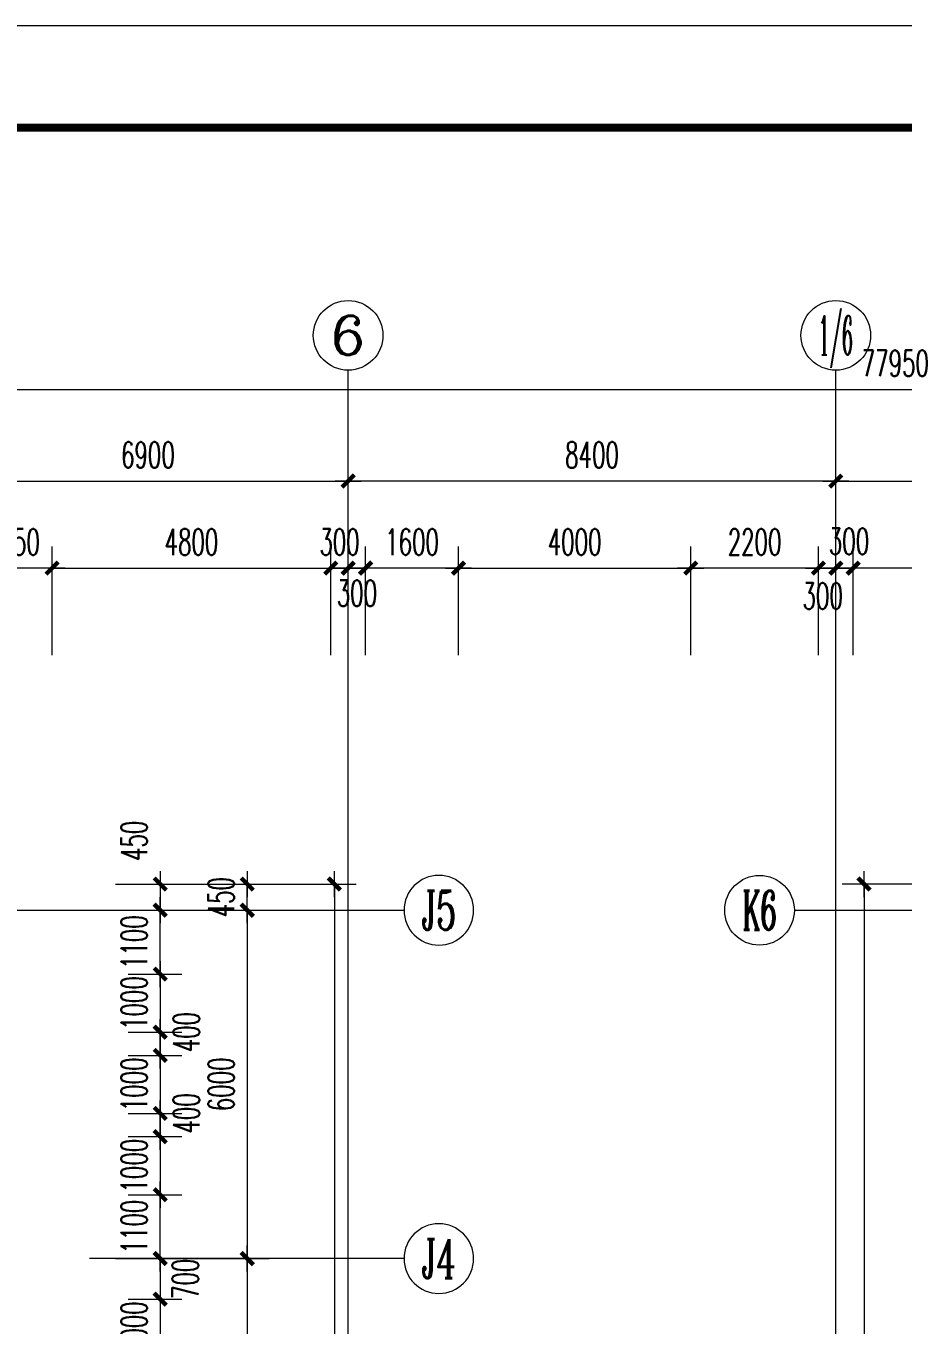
# Model space of a CAD drawing. Extents: x 1575758 to 1999219, y -897052 to -636879.
# Drawn here: x 1771545 to 1786653, y -771117 to -748741 of the extents above; entities that cross this region are included whole.
import ezdxf
from ezdxf.enums import TextEntityAlignment as Align

# ---------------------------------------------------------------- set-up
doc = ezdxf.new("R2010")
doc.units = 0
doc.header["$LTSCALE"] = 1500
doc.header["$MEASUREMENT"] = 0
doc.layers.get('0').update_dxf_attribs({"linetype": 'CONTINUOUS', "lineweight": 5})
doc.layers.get('DEFPOINTS').update_dxf_attribs({"linetype": 'CONTINUOUS', "lineweight": 5})
for name, color, linetype, lineweight in [('AXIS', 7, 'CONTINUOUS', 5), ('AXIS_TEXT', 7, 'CONTINUOUS', 5), ('PUB_DIM', 7, 'CONTINUOUS', 5)]:
    doc.layers.add(name, color=color, linetype=linetype, lineweight=lineweight)
doc.styles.add('COMPLEX', font='COMPLEX')
doc.styles.add('DIM_FONT', font='romans.shx', dxfattribs={"width": 0.6})
doc.dimstyles.new('NORMAL', dxfattribs={"dimscale": 1.5, "dimtxt": 300, "dimasz": 1, "dimexe": 250, "dimexo": 300, "dimgap": 150, "dimtad": 1, "dimdec": 0, "dimdsep": 46, "dimtxsty": 'DIM_FONT', "dimblk1": '_DIMX', "dimblk2": '_DIMX', "dimsah": 1, "dimcen": 2.5, "dimdle": 0.3, "dimclrd": 256, "dimclre": 256, "dimclrt": 256, "dimadec": 0, "dimazin": 0, "dimtfac": 1, "dimtdec": 0, "dimtix": 1, "dimtmove": 2, "dimatfit": 3, "dimldrblk": '_DIMX', "dimfxl": 1, "dimtvp": 1, "dimtolj": 1, "dimtzin": 0, "dimlwd": -1, "dimlwe": -1, "dimarcsym": 0})

# ---------------------------------------------------------------- blocks, each defined once
blk = doc.blocks.new('_AXISO')
blk.add_circle((0, 0), 0.5)
at = {"layer": 'AXIS_TEXT', "style": 'COMPLEX', "width": 1.041667}
blk.add_attdef('A', text='', height=0.56, dxfattribs=at).set_placement((-0.25, -0.28), (0.25, -0.28), align=Align.FIT)
blk = doc.blocks.new('_DIMX')
blk.add_line((-150, 0), (150, 0))
at = {"const_width": 50}
blk.add_lwpolyline([(-70, -70), (70, 70)], dxfattribs=at)
blk = doc.blocks.new('*D1812')
at = {"layer": 'DEFPOINTS', "color": 0, "lineweight": 5}
for p in [(1772636, -763972), (1772636, -769972), (1775357, -769972)]:
    blk.add_point(p, dxfattribs=at)
at = {"layer": 'PUB_DIM'}
for p, q in [((1773086, -763972), (1775732, -763972)), ((1775357, -763974), (1775357, -769971)), ((1773086, -769972), (1775732, -769972))]:
    blk.add_line(p, q, dxfattribs=at)
at = {"layer": 'PUB_DIM', "xscale": 1.5, "yscale": 1.5, "zscale": 1.5}
for p, rotation in [((1775357, -763972), 90), ((1775357, -769972), 270)]:
    blk.add_blockref('_DIMX', p, dxfattribs=dict(at, rotation=rotation))
at = {"layer": 'PUB_DIM', "insert": (1774907, -766972), "char_height": 450, "attachment_point": 5, "rotation": 90, "style": 'DIM_FONT'}
blk.add_mtext('\\A1;6000', dxfattribs=at)
blk = doc.blocks.new('*D1813')
at = {"layer": 'DEFPOINTS', "color": 0, "lineweight": 5}
for p in [(1772636, -769972), (1772636, -777172), (1775357, -777172)]:
    blk.add_point(p, dxfattribs=at)
at = {"layer": 'PUB_DIM'}
for p, q in [((1773086, -769972), (1775732, -769972)), ((1775357, -769974), (1775357, -777171)), ((1773086, -777172), (1775732, -777172))]:
    blk.add_line(p, q, dxfattribs=at)
at = {"layer": 'PUB_DIM', "xscale": 1.5, "yscale": 1.5, "zscale": 1.5}
for p, rotation in [((1775357, -769972), 90), ((1775357, -777172), 270)]:
    blk.add_blockref('_DIMX', p, dxfattribs=dict(at, rotation=rotation))
at = {"layer": 'PUB_DIM', "insert": (1774907, -773572), "char_height": 450, "attachment_point": 5, "rotation": 90, "style": 'DIM_FONT'}
blk.add_mtext('\\A1;7200', dxfattribs=at)
blk = doc.blocks.new('*D1817')
at = {"layer": 'DEFPOINTS', "color": 0, "lineweight": 5}
for p in [(1772949, -763522), (1772949, -798772), (1776857, -798772)]:
    blk.add_point(p, dxfattribs=at)
at = {"layer": 'PUB_DIM'}
for p, q in [((1773399, -763522), (1777232, -763522)), ((1776857, -763524), (1776857, -798771)), ((1773399, -798772), (1777232, -798772))]:
    blk.add_line(p, q, dxfattribs=at)
at = {"layer": 'PUB_DIM', "xscale": 1.5, "yscale": 1.5, "zscale": 1.5}
for p, rotation in [((1776857, -763522), 90), ((1776857, -798772), 270)]:
    blk.add_blockref('_DIMX', p, dxfattribs=dict(at, rotation=rotation))
at = {"layer": 'PUB_DIM', "insert": (1776407, -781147), "char_height": 450, "attachment_point": 5, "rotation": 90, "style": 'DIM_FONT'}
blk.add_mtext('\\A1;35250', dxfattribs=at)
blk = doc.blocks.new('*D1822')
at = {"layer": 'DEFPOINTS', "color": 0, "lineweight": 5}
for p in [(1789889, -763522), (1785981, -798772), (1789889, -798772)]:
    blk.add_point(p, dxfattribs=at)
at = {"layer": 'PUB_DIM'}
for p, q in [((1789439, -763522), (1785606, -763522)), ((1785981, -763524), (1785981, -798771)), ((1789439, -798772), (1785606, -798772))]:
    blk.add_line(p, q, dxfattribs=at)
at = {"layer": 'PUB_DIM', "xscale": 1.5, "yscale": 1.5, "zscale": 1.5}
for p, rotation in [((1785981, -763522), 90), ((1785981, -798772), 270)]:
    blk.add_blockref('_DIMX', p, dxfattribs=dict(at, rotation=rotation))
at = {"layer": 'PUB_DIM', "insert": (1785531, -781147), "char_height": 450, "attachment_point": 5, "rotation": 90, "style": 'DIM_FONT'}
blk.add_mtext('\\A1;35250', dxfattribs=at)
blk = doc.blocks.new('*D1890')
at = {"layer": 'DEFPOINTS', "color": 0, "lineweight": 5}
for p in [(1772636, -763522), (1775357, -763522), (1772636, -763972)]:
    blk.add_point(p, dxfattribs=at)
at = {"layer": 'PUB_DIM'}
for p, q in [((1773086, -763522), (1775732, -763522)), ((1775357, -763521), (1775357, -763519)), ((1775357, -763972), (1775357, -763522)), ((1773086, -763972), (1775732, -763972)), ((1775357, -763974), (1775357, -763975))]:
    blk.add_line(p, q, dxfattribs=at)
at = {"layer": 'PUB_DIM', "xscale": 1.5, "yscale": 1.5, "zscale": 1.5}
for p, rotation in [((1775357, -763522), 270), ((1775357, -763972), 90)]:
    blk.add_blockref('_DIMX', p, dxfattribs=dict(at, rotation=rotation))
at = {"layer": 'PUB_DIM', "insert": (1774907, -763747), "char_height": 450, "attachment_point": 5, "rotation": 90, "style": 'DIM_FONT'}
blk.add_mtext('\\A1;450', dxfattribs=at)
blk = doc.blocks.new('*D1982')
at = {"layer": 'DEFPOINTS', "color": 0, "lineweight": 5}
for p in [(1770645, -758079), (1770645, -760029), (1771995, -760029)]:
    blk.add_point(p, dxfattribs=at)
at = {"layer": 'PUB_DIM'}
for p, q in [((1770645, -759579), (1770645, -757704)), ((1771995, -759579), (1771995, -757704)), ((1770643, -758079), (1770642, -758079)), ((1771995, -758079), (1770645, -758079)), ((1771996, -758079), (1771998, -758079))]:
    blk.add_line(p, q, dxfattribs=at)
at = {"layer": 'PUB_DIM', "xscale": 1.5, "yscale": 1.5, "zscale": 1.5}
for p, rotation in [((1770645, -758079), 359.9999999999803), ((1771995, -758079), 179.9999999999802)]:
    blk.add_blockref('_DIMX', p, dxfattribs=dict(at, rotation=rotation))
at = {"layer": 'PUB_DIM', "insert": (1771320, -757629), "char_height": 450, "attachment_point": 5, "style": 'DIM_FONT'}
blk.add_mtext('\\A1;1350', dxfattribs=at)
blk = doc.blocks.new('*D1988')
at = {"layer": 'DEFPOINTS', "color": 0, "lineweight": 5}
for p in [(1825495, -755000), (1825495, -759570), (1747545, -759876)]:
    blk.add_point(p, dxfattribs=at)
at = {"layer": 'PUB_DIM'}
for p, q in [((1747545, -759426), (1747545, -754625)), ((1825495, -759120), (1825495, -754625)), ((1747546, -755000), (1825493, -755000))]:
    blk.add_line(p, q, dxfattribs=at)
at = {"layer": 'PUB_DIM', "xscale": 1.5, "yscale": 1.5, "zscale": 1.5, "rotation": 180}
blk.add_blockref('_DIMX', (1747545, -755000), dxfattribs=at)
at = {"layer": 'PUB_DIM', "xscale": 1.5, "yscale": 1.5, "zscale": 1.5}
blk.add_blockref('_DIMX', (1825495, -755000), dxfattribs=at)
at = {"layer": 'PUB_DIM', "insert": (1786520, -754550), "char_height": 450, "attachment_point": 5, "style": 'DIM_FONT'}
blk.add_mtext('\\A1;77950', dxfattribs=at)
blk = doc.blocks.new('*D2045')
at = {"layer": 'DEFPOINTS', "color": 0, "lineweight": 5}
for p in [(1772857, -770672), (1772857, -771672), (1773857, -771672)]:
    blk.add_point(p, dxfattribs=at)
at = {"layer": 'PUB_DIM'}
for p, q in [((1773307, -770672), (1774232, -770672)), ((1773857, -770671), (1773857, -770669)), ((1773857, -770672), (1773857, -771672)), ((1773307, -771672), (1774232, -771672)), ((1773857, -771674), (1773857, -771675))]:
    blk.add_line(p, q, dxfattribs=at)
at = {"layer": 'PUB_DIM', "xscale": 1.5, "yscale": 1.5, "zscale": 1.5}
for p, rotation in [((1773857, -770672), 270), ((1773857, -771672), 90)]:
    blk.add_blockref('_DIMX', p, dxfattribs=dict(at, rotation=rotation))
at = {"layer": 'PUB_DIM', "insert": (1773407, -771172), "char_height": 450, "attachment_point": 5, "rotation": 90, "style": 'DIM_FONT'}
blk.add_mtext('\\A1;1000', dxfattribs=at)
blk = doc.blocks.new('*D2046')
at = {"layer": 'DEFPOINTS', "color": 0, "lineweight": 5}
for p in [(1772857, -767472), (1772857, -767872), (1773857, -767872)]:
    blk.add_point(p, dxfattribs=at)
at = {"layer": 'PUB_DIM'}
for p, q in [((1773307, -767472), (1774232, -767472)), ((1773857, -767471), (1773857, -767469)), ((1773857, -767472), (1773857, -767872)), ((1773307, -767872), (1774232, -767872)), ((1773857, -767874), (1773857, -767875))]:
    blk.add_line(p, q, dxfattribs=at)
at = {"layer": 'PUB_DIM', "xscale": 1.5, "yscale": 1.5, "zscale": 1.5}
for p, rotation in [((1773857, -767472), 270), ((1773857, -767872), 90)]:
    blk.add_blockref('_DIMX', p, dxfattribs=dict(at, rotation=rotation))
at = {"layer": 'PUB_DIM', "insert": (1774307, -767472), "char_height": 450, "attachment_point": 5, "rotation": 90, "style": 'DIM_FONT'}
blk.add_mtext('\\A1;400', dxfattribs=at)
blk = doc.blocks.new('*D2047')
at = {"layer": 'DEFPOINTS', "color": 0, "lineweight": 5}
for p in [(1772857, -766072), (1772857, -766472), (1773857, -766472)]:
    blk.add_point(p, dxfattribs=at)
at = {"layer": 'PUB_DIM'}
for p, q in [((1773307, -766072), (1774232, -766072)), ((1773857, -766071), (1773857, -766069)), ((1773857, -766072), (1773857, -766472)), ((1773307, -766472), (1774232, -766472)), ((1773857, -766474), (1773857, -766475))]:
    blk.add_line(p, q, dxfattribs=at)
at = {"layer": 'PUB_DIM', "xscale": 1.5, "yscale": 1.5, "zscale": 1.5}
for p, rotation in [((1773857, -766072), 270), ((1773857, -766472), 90)]:
    blk.add_blockref('_DIMX', p, dxfattribs=dict(at, rotation=rotation))
at = {"layer": 'PUB_DIM', "insert": (1774307, -766072), "char_height": 450, "attachment_point": 5, "rotation": 90, "style": 'DIM_FONT'}
blk.add_mtext('\\A1;400', dxfattribs=at)
blk = doc.blocks.new('*D2048')
at = {"layer": 'DEFPOINTS', "color": 0, "lineweight": 5}
for p in [(1772857, -767872), (1772857, -768872), (1773857, -768872)]:
    blk.add_point(p, dxfattribs=at)
at = {"layer": 'PUB_DIM'}
for p, q in [((1773307, -767872), (1774232, -767872)), ((1773857, -767871), (1773857, -767869)), ((1773857, -767872), (1773857, -768872)), ((1773307, -768872), (1774232, -768872)), ((1773857, -768874), (1773857, -768875))]:
    blk.add_line(p, q, dxfattribs=at)
at = {"layer": 'PUB_DIM', "xscale": 1.5, "yscale": 1.5, "zscale": 1.5}
for p, rotation in [((1773857, -767872), 270), ((1773857, -768872), 90)]:
    blk.add_blockref('_DIMX', p, dxfattribs=dict(at, rotation=rotation))
at = {"layer": 'PUB_DIM', "insert": (1773407, -768372), "char_height": 450, "attachment_point": 5, "rotation": 90, "style": 'DIM_FONT'}
blk.add_mtext('\\A1;1000', dxfattribs=at)
blk = doc.blocks.new('*D2049')
at = {"layer": 'DEFPOINTS', "color": 0, "lineweight": 5}
for p in [(1772857, -766472), (1772857, -767472), (1773857, -767472)]:
    blk.add_point(p, dxfattribs=at)
at = {"layer": 'PUB_DIM'}
for p, q in [((1773307, -766472), (1774232, -766472)), ((1773857, -766471), (1773857, -766469)), ((1773857, -766472), (1773857, -767472)), ((1773307, -767472), (1774232, -767472)), ((1773857, -767474), (1773857, -767475))]:
    blk.add_line(p, q, dxfattribs=at)
at = {"layer": 'PUB_DIM', "xscale": 1.5, "yscale": 1.5, "zscale": 1.5}
for p, rotation in [((1773857, -766472), 270), ((1773857, -767472), 90)]:
    blk.add_blockref('_DIMX', p, dxfattribs=dict(at, rotation=rotation))
at = {"layer": 'PUB_DIM', "insert": (1773407, -766972), "char_height": 450, "attachment_point": 5, "rotation": 90, "style": 'DIM_FONT'}
blk.add_mtext('\\A1;1000', dxfattribs=at)
blk = doc.blocks.new('*D2050')
at = {"layer": 'DEFPOINTS', "color": 0, "lineweight": 5}
for p in [(1772857, -765072), (1772857, -766072), (1773857, -766072)]:
    blk.add_point(p, dxfattribs=at)
at = {"layer": 'PUB_DIM'}
for p, q in [((1773307, -765072), (1774232, -765072)), ((1773857, -765071), (1773857, -765069)), ((1773857, -765072), (1773857, -766072)), ((1773307, -766072), (1774232, -766072)), ((1773857, -766074), (1773857, -766075))]:
    blk.add_line(p, q, dxfattribs=at)
at = {"layer": 'PUB_DIM', "xscale": 1.5, "yscale": 1.5, "zscale": 1.5}
for p, rotation in [((1773857, -765072), 270), ((1773857, -766072), 90)]:
    blk.add_blockref('_DIMX', p, dxfattribs=dict(at, rotation=rotation))
at = {"layer": 'PUB_DIM', "insert": (1773407, -765572), "char_height": 450, "attachment_point": 5, "rotation": 90, "style": 'DIM_FONT'}
blk.add_mtext('\\A1;1000', dxfattribs=at)
blk = doc.blocks.new('*D2051')
at = {"layer": 'DEFPOINTS', "color": 0, "lineweight": 5}
for p in [(1772857, -763522), (1772857, -763972), (1773857, -763972)]:
    blk.add_point(p, dxfattribs=at)
at = {"layer": 'PUB_DIM'}
for p, q in [((1773307, -763522), (1774232, -763522)), ((1773857, -763521), (1773857, -763519)), ((1773857, -763522), (1773857, -763972)), ((1773307, -763972), (1774232, -763972)), ((1773857, -763974), (1773857, -763975))]:
    blk.add_line(p, q, dxfattribs=at)
at = {"layer": 'PUB_DIM', "xscale": 1.5, "yscale": 1.5, "zscale": 1.5}
for p, rotation in [((1773857, -763522), 270), ((1773857, -763972), 90)]:
    blk.add_blockref('_DIMX', p, dxfattribs=dict(at, rotation=rotation))
at = {"layer": 'PUB_DIM', "insert": (1773407, -762778), "char_height": 450, "attachment_point": 5, "rotation": 90, "style": 'DIM_FONT'}
blk.add_mtext('\\A1;450', dxfattribs=at)
blk = doc.blocks.new('*D2052')
at = {"layer": 'DEFPOINTS', "color": 0, "lineweight": 5}
for p in [(1772857, -768872), (1773857, -768872), (1772857, -769972)]:
    blk.add_point(p, dxfattribs=at)
at = {"layer": 'PUB_DIM'}
for p, q in [((1773307, -768872), (1774232, -768872)), ((1773857, -768871), (1773857, -768869)), ((1773857, -769972), (1773857, -768872)), ((1773307, -769972), (1774232, -769972)), ((1773857, -769974), (1773857, -769975))]:
    blk.add_line(p, q, dxfattribs=at)
at = {"layer": 'PUB_DIM', "xscale": 1.5, "yscale": 1.5, "zscale": 1.5}
for p, rotation in [((1773857, -768872), 270), ((1773857, -769972), 90)]:
    blk.add_blockref('_DIMX', p, dxfattribs=dict(at, rotation=rotation))
at = {"layer": 'PUB_DIM', "insert": (1773407, -769422), "char_height": 450, "attachment_point": 5, "rotation": 90, "style": 'DIM_FONT'}
blk.add_mtext('\\A1;1100', dxfattribs=at)
blk = doc.blocks.new('*D2054')
at = {"layer": 'DEFPOINTS', "color": 0, "lineweight": 5}
for p in [(1772857, -763972), (1773857, -763972), (1772857, -765072)]:
    blk.add_point(p, dxfattribs=at)
at = {"layer": 'PUB_DIM'}
for p, q in [((1773307, -763972), (1774232, -763972)), ((1773857, -763971), (1773857, -763969)), ((1773857, -765072), (1773857, -763972)), ((1773307, -765072), (1774232, -765072)), ((1773857, -765074), (1773857, -765075))]:
    blk.add_line(p, q, dxfattribs=at)
at = {"layer": 'PUB_DIM', "xscale": 1.5, "yscale": 1.5, "zscale": 1.5}
for p, rotation in [((1773857, -763972), 270), ((1773857, -765072), 90)]:
    blk.add_blockref('_DIMX', p, dxfattribs=dict(at, rotation=rotation))
at = {"layer": 'PUB_DIM', "insert": (1773407, -764522), "char_height": 450, "attachment_point": 5, "rotation": 90, "style": 'DIM_FONT'}
blk.add_mtext('\\A1;1100', dxfattribs=at)
blk = doc.blocks.new('*D2055')
at = {"layer": 'DEFPOINTS', "color": 0, "lineweight": 5}
for p in [(1772857, -769972), (1772857, -770672), (1773857, -770672)]:
    blk.add_point(p, dxfattribs=at)
at = {"layer": 'PUB_DIM'}
for p, q in [((1773307, -769972), (1774232, -769972)), ((1773857, -769974), (1773857, -770671)), ((1773307, -770672), (1774232, -770672))]:
    blk.add_line(p, q, dxfattribs=at)
at = {"layer": 'PUB_DIM', "xscale": 1.5, "yscale": 1.5, "zscale": 1.5}
for p, rotation in [((1773857, -769972), 90), ((1773857, -770672), 270)]:
    blk.add_blockref('_DIMX', p, dxfattribs=dict(at, rotation=rotation))
at = {"layer": 'PUB_DIM', "insert": (1774289, -770322), "char_height": 450, "attachment_point": 5, "rotation": 90, "style": 'DIM_FONT'}
blk.add_mtext('\\A1;700', dxfattribs=at)
blk = doc.blocks.new('*D2142')
at = {"layer": 'DEFPOINTS', "color": 0, "lineweight": 5}
for p in [(1777095, -756579), (1770195, -759729), (1777095, -759729)]:
    blk.add_point(p, dxfattribs=at)
at = {"layer": 'PUB_DIM'}
for p, q in [((1770195, -759279), (1770195, -756204)), ((1777095, -759279), (1777095, -756204)), ((1770196, -756579), (1777093, -756579))]:
    blk.add_line(p, q, dxfattribs=at)
at = {"layer": 'PUB_DIM', "xscale": 1.5, "yscale": 1.5, "zscale": 1.5, "rotation": 180}
blk.add_blockref('_DIMX', (1770195, -756579), dxfattribs=at)
at = {"layer": 'PUB_DIM', "xscale": 1.5, "yscale": 1.5, "zscale": 1.5}
blk.add_blockref('_DIMX', (1777095, -756579), dxfattribs=at)
at = {"layer": 'PUB_DIM', "insert": (1773645, -756129), "char_height": 450, "attachment_point": 5, "style": 'DIM_FONT'}
blk.add_mtext('\\A1;6900', dxfattribs=at)
blk = doc.blocks.new('*D2143')
at = {"layer": 'DEFPOINTS', "color": 0, "lineweight": 5}
for p in [(1785495, -758079), (1785195, -760029), (1785495, -760029)]:
    blk.add_point(p, dxfattribs=at)
at = {"layer": 'PUB_DIM'}
for p, q in [((1785195, -759579), (1785195, -757704)), ((1785495, -759579), (1785495, -757704)), ((1785193, -758079), (1785192, -758079)), ((1785195, -758079), (1785495, -758079)), ((1785496, -758079), (1785498, -758079))]:
    blk.add_line(p, q, dxfattribs=at)
at = {"layer": 'PUB_DIM', "xscale": 1.5, "yscale": 1.5, "zscale": 1.5}
blk.add_blockref('_DIMX', (1785195, -758079), dxfattribs=at)
at = {"layer": 'PUB_DIM', "xscale": 1.5, "yscale": 1.5, "zscale": 1.5, "rotation": 180}
blk.add_blockref('_DIMX', (1785495, -758079), dxfattribs=at)
at = {"layer": 'PUB_DIM', "insert": (1785722, -757618), "char_height": 450, "attachment_point": 5, "style": 'DIM_FONT'}
blk.add_mtext('\\A1;300', dxfattribs=at)
blk = doc.blocks.new('*D2144')
at = {"layer": 'DEFPOINTS', "color": 0, "lineweight": 5}
for p in [(1776795, -758079), (1771995, -760029), (1776795, -760029)]:
    blk.add_point(p, dxfattribs=at)
at = {"layer": 'PUB_DIM'}
for p, q in [((1771995, -759579), (1771995, -757704)), ((1776795, -759579), (1776795, -757704)), ((1771996, -758079), (1776793, -758079))]:
    blk.add_line(p, q, dxfattribs=at)
at = {"layer": 'PUB_DIM', "xscale": 1.5, "yscale": 1.5, "zscale": 1.5, "rotation": 180}
blk.add_blockref('_DIMX', (1771995, -758079), dxfattribs=at)
at = {"layer": 'PUB_DIM', "xscale": 1.5, "yscale": 1.5, "zscale": 1.5}
blk.add_blockref('_DIMX', (1776795, -758079), dxfattribs=at)
at = {"layer": 'PUB_DIM', "insert": (1774395, -757629), "char_height": 450, "attachment_point": 5, "style": 'DIM_FONT'}
blk.add_mtext('\\A1;4800', dxfattribs=at)
blk = doc.blocks.new('*D2145')
at = {"layer": 'DEFPOINTS', "color": 0, "lineweight": 5}
for p in [(1776795, -758079), (1776795, -760029), (1777095, -760029)]:
    blk.add_point(p, dxfattribs=at)
at = {"layer": 'PUB_DIM'}
for p, q in [((1776795, -759579), (1776795, -757704)), ((1777095, -759579), (1777095, -757704)), ((1776793, -758079), (1776792, -758079)), ((1777095, -758079), (1776795, -758079)), ((1777096, -758079), (1777098, -758079))]:
    blk.add_line(p, q, dxfattribs=at)
at = {"layer": 'PUB_DIM', "xscale": 1.5, "yscale": 1.5, "zscale": 1.5}
for p, rotation in [((1776795, -758079), 359.9999999999778), ((1777095, -758079), 179.9999999999777)]:
    blk.add_blockref('_DIMX', p, dxfattribs=dict(at, rotation=rotation))
at = {"layer": 'PUB_DIM', "insert": (1776945, -757629), "char_height": 450, "attachment_point": 5, "style": 'DIM_FONT'}
blk.add_mtext('\\A1;300', dxfattribs=at)
blk = doc.blocks.new('*D2146')
at = {"layer": 'DEFPOINTS', "color": 0, "lineweight": 5}
for p in [(1782995, -758079), (1778995, -760029), (1782995, -760029)]:
    blk.add_point(p, dxfattribs=at)
at = {"layer": 'PUB_DIM'}
for p, q in [((1778995, -759579), (1778995, -757704)), ((1782995, -759579), (1782995, -757704)), ((1778996, -758079), (1782993, -758079))]:
    blk.add_line(p, q, dxfattribs=at)
at = {"layer": 'PUB_DIM', "xscale": 1.5, "yscale": 1.5, "zscale": 1.5, "rotation": 180}
blk.add_blockref('_DIMX', (1778995, -758079), dxfattribs=at)
at = {"layer": 'PUB_DIM', "xscale": 1.5, "yscale": 1.5, "zscale": 1.5}
blk.add_blockref('_DIMX', (1782995, -758079), dxfattribs=at)
at = {"layer": 'PUB_DIM', "insert": (1780995, -757629), "char_height": 450, "attachment_point": 5, "style": 'DIM_FONT'}
blk.add_mtext('\\A1;4000', dxfattribs=at)
blk = doc.blocks.new('*D2147')
at = {"layer": 'DEFPOINTS', "color": 0, "lineweight": 5}
for p in [(1785795, -758079), (1785795, -760029), (1791045, -760029)]:
    blk.add_point(p, dxfattribs=at)
at = {"layer": 'PUB_DIM'}
for p, q in [((1785795, -759579), (1785795, -757704)), ((1791045, -759579), (1791045, -757704)), ((1791043, -758079), (1785796, -758079))]:
    blk.add_line(p, q, dxfattribs=at)
at = {"layer": 'PUB_DIM', "xscale": 1.5, "yscale": 1.5, "zscale": 1.5}
for p, rotation in [((1785795, -758079), 180.0000000000026), ((1791045, -758079), 2.557953848736361e-12)]:
    blk.add_blockref('_DIMX', p, dxfattribs=dict(at, rotation=rotation))
at = {"layer": 'PUB_DIM', "insert": (1788420, -757629), "char_height": 450, "attachment_point": 5, "style": 'DIM_FONT'}
blk.add_mtext('\\A1;5250', dxfattribs=at)
blk = doc.blocks.new('*D2148')
at = {"layer": 'DEFPOINTS', "color": 0, "lineweight": 5}
for p in [(1777395, -758079), (1777095, -760029), (1777395, -760029)]:
    blk.add_point(p, dxfattribs=at)
at = {"layer": 'PUB_DIM'}
for p, q in [((1777095, -759579), (1777095, -757704)), ((1777395, -759579), (1777395, -757704)), ((1777093, -758079), (1777092, -758079)), ((1777095, -758079), (1777395, -758079)), ((1777396, -758079), (1777398, -758079))]:
    blk.add_line(p, q, dxfattribs=at)
at = {"layer": 'PUB_DIM', "xscale": 1.5, "yscale": 1.5, "zscale": 1.5}
blk.add_blockref('_DIMX', (1777095, -758079), dxfattribs=at)
at = {"layer": 'PUB_DIM', "xscale": 1.5, "yscale": 1.5, "zscale": 1.5, "rotation": 180}
blk.add_blockref('_DIMX', (1777395, -758079), dxfattribs=at)
at = {"layer": 'PUB_DIM', "insert": (1777245, -758511), "char_height": 450, "attachment_point": 5, "style": 'DIM_FONT'}
blk.add_mtext('\\A1;300', dxfattribs=at)
blk = doc.blocks.new('*D2149')
at = {"layer": 'DEFPOINTS', "color": 0, "lineweight": 5}
for p in [(1777395, -758079), (1777395, -760029), (1778995, -760029)]:
    blk.add_point(p, dxfattribs=at)
at = {"layer": 'PUB_DIM'}
for p, q in [((1777395, -759579), (1777395, -757704)), ((1778995, -759579), (1778995, -757704)), ((1778993, -758079), (1777396, -758079))]:
    blk.add_line(p, q, dxfattribs=at)
at = {"layer": 'PUB_DIM', "xscale": 1.5, "yscale": 1.5, "zscale": 1.5}
for p, rotation in [((1777395, -758079), 179.9999999999959), ((1778995, -758079), 359.9999999999958)]:
    blk.add_blockref('_DIMX', p, dxfattribs=dict(at, rotation=rotation))
at = {"layer": 'PUB_DIM', "insert": (1778195, -757629), "char_height": 450, "attachment_point": 5, "style": 'DIM_FONT'}
blk.add_mtext('\\A1;1600', dxfattribs=at)
blk = doc.blocks.new('*D2150')
at = {"layer": 'DEFPOINTS', "color": 0, "lineweight": 5}
for p in [(1785495, -758079), (1785495, -760029), (1785795, -760029)]:
    blk.add_point(p, dxfattribs=at)
at = {"layer": 'PUB_DIM'}
for p, q in [((1785495, -759579), (1785495, -757704)), ((1785795, -759579), (1785795, -757704)), ((1785493, -758079), (1785492, -758079)), ((1785795, -758079), (1785495, -758079)), ((1785796, -758079), (1785798, -758079))]:
    blk.add_line(p, q, dxfattribs=at)
at = {"layer": 'PUB_DIM', "xscale": 1.5, "yscale": 1.5, "zscale": 1.5}
blk.add_blockref('_DIMX', (1785495, -758079), dxfattribs=at)
at = {"layer": 'PUB_DIM', "xscale": 1.5, "yscale": 1.5, "zscale": 1.5, "rotation": 180}
blk.add_blockref('_DIMX', (1785795, -758079), dxfattribs=at)
at = {"layer": 'PUB_DIM', "insert": (1785268, -758560), "char_height": 450, "attachment_point": 5, "style": 'DIM_FONT'}
blk.add_mtext('\\A1;300', dxfattribs=at)
blk = doc.blocks.new('*D2151')
at = {"layer": 'DEFPOINTS', "color": 0, "lineweight": 5}
for p in [(1777095, -756579), (1777095, -759729), (1785495, -759729)]:
    blk.add_point(p, dxfattribs=at)
at = {"layer": 'PUB_DIM'}
for p, q in [((1777095, -759279), (1777095, -756204)), ((1785495, -759279), (1785495, -756204)), ((1785493, -756579), (1777096, -756579))]:
    blk.add_line(p, q, dxfattribs=at)
at = {"layer": 'PUB_DIM', "xscale": 1.5, "yscale": 1.5, "zscale": 1.5, "rotation": 180}
blk.add_blockref('_DIMX', (1777095, -756579), dxfattribs=at)
at = {"layer": 'PUB_DIM', "xscale": 1.5, "yscale": 1.5, "zscale": 1.5}
blk.add_blockref('_DIMX', (1785495, -756579), dxfattribs=at)
at = {"layer": 'PUB_DIM', "insert": (1781295, -756129), "char_height": 450, "attachment_point": 5, "style": 'DIM_FONT'}
blk.add_mtext('\\A1;8400', dxfattribs=at)
blk = doc.blocks.new('*D2152')
at = {"layer": 'DEFPOINTS', "color": 0, "lineweight": 5}
for p in [(1791495, -756579), (1785495, -759729), (1791495, -759729)]:
    blk.add_point(p, dxfattribs=at)
at = {"layer": 'PUB_DIM'}
for p, q in [((1785495, -759279), (1785495, -756204)), ((1791495, -759279), (1791495, -756204)), ((1785496, -756579), (1791493, -756579))]:
    blk.add_line(p, q, dxfattribs=at)
at = {"layer": 'PUB_DIM', "xscale": 1.5, "yscale": 1.5, "zscale": 1.5, "rotation": 180}
blk.add_blockref('_DIMX', (1785495, -756579), dxfattribs=at)
at = {"layer": 'PUB_DIM', "xscale": 1.5, "yscale": 1.5, "zscale": 1.5}
blk.add_blockref('_DIMX', (1791495, -756579), dxfattribs=at)
at = {"layer": 'PUB_DIM', "insert": (1788495, -756129), "char_height": 450, "attachment_point": 5, "style": 'DIM_FONT'}
blk.add_mtext('\\A1;6000', dxfattribs=at)
blk = doc.blocks.new('*D2153')
at = {"layer": 'DEFPOINTS', "color": 0, "lineweight": 5}
for p in [(1782995, -758079), (1782995, -760029), (1785195, -760029)]:
    blk.add_point(p, dxfattribs=at)
at = {"layer": 'PUB_DIM'}
for p, q in [((1782995, -759579), (1782995, -757704)), ((1785195, -759579), (1785195, -757704)), ((1785193, -758079), (1782996, -758079))]:
    blk.add_line(p, q, dxfattribs=at)
at = {"layer": 'PUB_DIM', "xscale": 1.5, "yscale": 1.5, "zscale": 1.5}
for p, rotation in [((1782995, -758079), 180.0000000000242), ((1785195, -758079), 2.422062550522242e-11)]:
    blk.add_blockref('_DIMX', p, dxfattribs=dict(at, rotation=rotation))
at = {"layer": 'PUB_DIM', "insert": (1784095, -757629), "char_height": 450, "attachment_point": 5, "style": 'DIM_FONT'}
blk.add_mtext('\\A1;2200', dxfattribs=at)

msp = doc.modelspace()

# ---------------------------------------------------------------- linework, layer by layer
at = {"layer": 'AXIS', "color": 250}
msp.add_lwpolyline([(1719244.9, -748740.9), (1719244.9, -850054.3), (1855965.4, -850054.3), (1855965.4, -748740.9)], close=True, dxfattribs=at)
at = {"layer": 'AXIS', "color": 0, "const_width": 140.2}
msp.add_lwpolyline([(1720997.7, -750493.7), (1720997.7, -848301.5), (1854212.6, -848301.5), (1854212.6, -750493.7)], close=True, dxfattribs=at)
at = {"layer": 'PUB_DIM'}
for p, q in [((1777094.6, -759578.7), (1777094.5, -754670.1)), ((1785494.6, -759728.7), (1785494.5, -754670.1)), ((1777094.6, -802681.7), (1777094.6, -758078.7)), ((1785494.7, -806272.3), (1785494.7, -758078.7)), ((1741678.9, -763972.3), (1772636.2, -763972.3)), ((1772636.2, -763972.3), (1778056.5, -763972.3)), ((1784780.8, -763972.3), (1790201.1, -763972.3)), ((1778056.5, -769972.3), (1772636.2, -769972.3))]:
    msp.add_line(p, q, dxfattribs=at)

# ---------------------------------------------------------------- block references
at = {"layer": 'AXIS'}
ref = msp.add_blockref('_AXISO', (1778656.5, -763972.3), dxfattribs=dict(at, xscale=-1200, yscale=1200, zscale=1200))
ref.add_attrib('A', 'J5', dxfattribs={"layer": 'AXIS_TEXT', "height": 672, "style": 'COMPLEX', "width": 0.646552}).set_placement((1778356.5, -764308.3), (1778956.5, -764308.3), align=Align.FIT)
ref = msp.add_blockref('_AXISO', (1784180.8, -763972.3), dxfattribs=dict(at, xscale=1200, yscale=1200, zscale=1200))
ref.add_attrib('A', 'K6', dxfattribs={"layer": 'AXIS_TEXT', "height": 672, "style": 'COMPLEX', "width": 0.520833}).set_placement((1783880.8, -764308.3), (1784480.8, -764308.3), align=Align.FIT)
ref = msp.add_blockref('_AXISO', (1778656.5, -769972.3), dxfattribs=dict(at, xscale=-1200, yscale=1200, zscale=1200))
ref.add_attrib('A', 'J4', dxfattribs={"layer": 'AXIS_TEXT', "height": 672, "style": 'COMPLEX', "width": 0.604839}).set_placement((1778356.5, -770308.3), (1778956.5, -770308.3), align=Align.FIT)
at = {"layer": 'PUB_DIM'}
ref = msp.add_blockref('_AXISO', (1777094.5, -754070.1), dxfattribs=dict(at, xscale=1200, yscale=1200, zscale=1200))
ref.add_attrib('A', '6', dxfattribs={"layer": 'AXIS_TEXT', "height": 672, "style": 'COMPLEX', "width": 1.339286}).set_placement((1776794.5, -754406.1), (1777394.5, -754406.1), align=Align.FIT)
ref = msp.add_blockref('_AXISO', (1785494.5, -754070.1), dxfattribs=dict(at, xscale=1200, yscale=1200, zscale=1200))
ref.add_attrib('A', '1/6', dxfattribs={"layer": 'AXIS_TEXT', "height": 672, "style": 'COMPLEX', "width": 0.367647}).set_placement((1785194.5, -754406.1), (1785794.5, -754406.1), align=Align.FIT)

# ---------------------------------------------------------------- dimensions: what is measured, and where the dimension line sits
for base, p1, p2, picture, middle in [((1825494.7, -754999.6), (1747544.7, -759875.6), (1825494.7, -759569.9), '*D1988', (1786519.7, -754549.6)), ((1777094.6, -756578.7), (1770194.7, -759728.7), (1777094.6, -759728.7), '*D2142', (1773644.7, -756128.7)), ((1777094.7, -756578.7), (1785494.7, -759728.7), (1777094.7, -759728.7), '*D2151', (1781294.7, -756128.7)), ((1791494.7, -756578.7), (1785494.6, -759728.7), (1791494.7, -759728.7), '*D2152', (1788494.7, -756128.7))]:
    dim = msp.add_linear_dim(base=base, p1=p1, p2=p2, dimstyle='NORMAL', dxfattribs=at)
    dim.commit()
    dim.dimension.update_dxf_attribs({"geometry": picture, "text_midpoint": middle})
for p1, p2, distance, picture, middle in [((1771994.7, -760028.7), (1770644.7, -760028.7), -1950, '*D1982', (1771319.7, -757628.7)), ((1771994.7, -760028.7), (1776794.6, -760028.7), 1950, '*D2144', (1774394.7, -757628.7)), ((1777094.6, -760028.7), (1776794.6, -760028.7), -1950, '*D2145', (1776944.6, -757628.7)), ((1778994.6, -760028.7), (1777394.8, -760028.7), -1950, '*D2149', (1778194.7, -757628.7)), ((1778994.6, -760028.7), (1782994.6, -760028.7), 1950, '*D2146', (1780994.6, -757628.7)), ((1785194.7, -760028.7), (1782994.6, -760028.7), -1950, '*D2153', (1784094.6, -757628.7)), ((1791044.7, -760028.7), (1785794.7, -760028.7), -1950, '*D2147', (1788419.7, -757628.7)), ((1772636.2, -763972.3), (1772636.2, -763522.3), -2720.3, '*D1890', (1774906.5, -763747.3)), ((1772636.2, -763972.3), (1772636.2, -769972.3), 2720.3, '*D1812', (1774906.5, -766972.3)), ((1772856.5, -765072.2), (1772856.5, -763972.3), -1000, '*D2054', (1773406.5, -764522.3)), ((1772856.5, -765072.2), (1772856.5, -766072.2), 1000, '*D2050', (1773406.5, -765572.2)), ((1772856.5, -766472.3), (1772856.5, -767472.3), 1000, '*D2049', (1773406.5, -766972.3)), ((1772856.5, -767872.3), (1772856.5, -768872.3), 1000, '*D2048', (1773406.5, -768372.3)), ((1772856.5, -769972.3), (1772856.5, -768872.3), -1000, '*D2052', (1773406.5, -769422.3)), ((1772856.5, -770672.3), (1772856.5, -771672.3), 1000, '*D2045', (1773406.5, -771172.3))]:
    dim = msp.add_aligned_dim(p1=p1, p2=p2, distance=distance, dimstyle='NORMAL', dxfattribs=at)
    dim.commit()
    dim.dimension.update_dxf_attribs({"geometry": picture, "text_midpoint": middle})
for base, p1, p2, angle, picture, middle in [((1785494.6, -758078.7), (1785194.7, -760028.7), (1785494.6, -760028.7), 0, '*D2143', (1785721.8, -757617.9)), ((1777394.8, -758078.7), (1777094.8, -760028.7), (1777394.8, -760028.7), 0, '*D2148', (1777244.8, -758510.7)), ((1785494.6, -758078.7), (1785794.6, -760028.7), (1785494.6, -760028.7), 180, '*D2150', (1785267.5, -758559.9)), ((1773856.5, -763972.3), (1772856.5, -763522.2), (1772856.5, -763972.3), 270, '*D2051', (1773406.5, -762777.8)), ((1773856.5, -766472.2), (1772856.5, -766072.2), (1772856.5, -766472.2), 270, '*D2047', (1774306.5, -766072.2)), ((1773856.5, -767872.3), (1772856.5, -767472.3), (1772856.5, -767872.3), 270, '*D2046', (1774306.5, -767472.3)), ((1773856.5, -770672.3), (1772856.5, -769972.3), (1772856.5, -770672.3), 270, '*D2055', (1774288.5, -770322.3))]:
    dim = msp.add_linear_dim(base=base, p1=p1, p2=p2, angle=angle, dimstyle='NORMAL', dxfattribs=at)
    dim.commit()
    dim.dimension.update_dxf_attribs({"geometry": picture, "text_midpoint": middle, "dimtype": 161})
for base, p1, p2, angle, picture, middle in [((1776856.5, -798772.3), (1772948.7, -763522.2), (1772948.7, -798772.3), 90, '*D1817', (1776406.5, -781147.3)), ((1785980.8, -798772.3), (1789888.6, -763522.3), (1789888.6, -798772.3), 270, '*D1822', (1785530.8, -781147.3)), ((1775356.5, -777172.3), (1772636.2, -769972.3), (1772636.2, -777172.3), 270, '*D1813', (1774906.5, -773572.3))]:
    dim = msp.add_linear_dim(base=base, p1=p1, p2=p2, angle=angle, dimstyle='NORMAL', dxfattribs=at)
    dim.commit()
    dim.dimension.update_dxf_attribs({"geometry": picture, "text_midpoint": middle})

doc.saveas('drawing.dxf')
